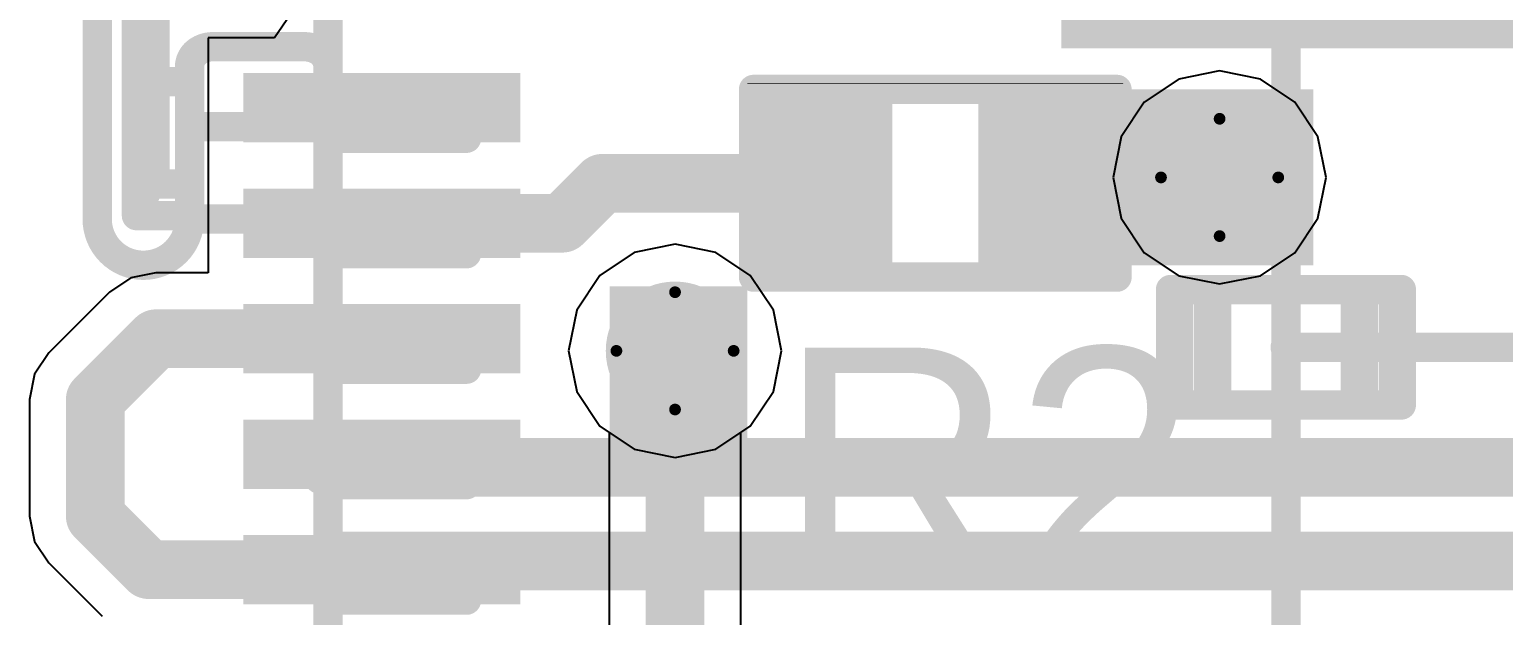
# Model space of a CAD drawing. Header units: millimetres. Extents: x -16 to 330, y -45 to 150.
# Drawn here: x 0.81 to 7.2, y 40.6 to 43.13 of the extents above; entities that cross this region are included whole.
import ezdxf

# ---------------------------------------------------------------- set-up
doc = ezdxf.new("R2010")
doc.units = ezdxf.units.MM
for name, color, linetype in [('BottomLayer', 5, 'Continuous'), ('BottomSolder', 6, 'Continuous'), ('DrillDrawing', 1, 'Continuous'), ('Mechanical13', 56, 'Continuous'), ('MidLayer1', 16, 'Continuous'), ('MidLayer2', 76, 'Continuous'), ('TopLayer', 1, 'Continuous'), ('TopOverlay', 2, 'Continuous'), ('TopPaste', 8, 'Continuous'), ('TopSolder', 216, 'Continuous'), ('ViaHoleLayer', 16, 'Continuous')]:
    doc.layers.add(name, color=color, linetype=linetype)
doc.styles.add('Arial', font='arial.ttf', dxfattribs={"height": 0.2})

# ---------------------------------------------------------------- blocks, each defined once
blk = doc.blocks.new('TYPE_C_31_M_12__32')
at = {"layer": 'TopLayer'}
for points in [[(1.3, 0.6), (1.6, 0.6), (1.6, -0.6), (1.3, -0.6)], [(1.8, 0.6), (2.1, 0.6), (2.1, -0.6), (1.8, -0.6)], [(2.3, 0.6), (2.6, 0.6), (2.6, -0.6), (2.3, -0.6)], [(2.8, 0.6), (3.1, 0.6), (3.1, -0.6), (2.8, -0.6)], [(3.6, -0.6), (3.3, -0.6), (3.3, 0.6), (3.6, 0.6)]]:
    blk.add_hatch(color=1, dxfattribs=at).paths.add_polyline_path(points)
at = {"layer": 'TopPaste'}
for points in [[(1.3, 0.6), (1.6, 0.6), (1.6, -0.6), (1.3, -0.6)], [(1.8, 0.6), (2.1, 0.6), (2.1, -0.6), (1.8, -0.6)], [(2.3, 0.6), (2.6, 0.6), (2.6, -0.6), (2.3, -0.6)], [(2.8, 0.6), (3.1, 0.6), (3.1, -0.6), (2.8, -0.6)], [(3.6, -0.6), (3.3, -0.6), (3.3, 0.6), (3.6, 0.6)]]:
    blk.add_hatch(color=8, dxfattribs=at).paths.add_polyline_path(points)
at = {"layer": 'TopSolder'}
for points in [[(1.3, 0.6), (1.6, 0.6), (1.6, -0.6), (1.3, -0.6)], [(1.8, 0.6), (2.1, 0.6), (2.1, -0.6), (1.8, -0.6)], [(2.3, 0.6), (2.6, 0.6), (2.6, -0.6), (2.3, -0.6)], [(2.8, 0.6), (3.1, 0.6), (3.1, -0.6), (2.8, -0.6)], [(3.6, -0.6), (3.3, -0.6), (3.3, 0.6), (3.6, 0.6)]]:
    blk.add_hatch(color=216, dxfattribs=at).paths.add_polyline_path(points)
blk = doc.blocks.new('R___0402_48')
at = {"layer": 'TopLayer'}
for points in [[(-0.6985, -0.3175), (-0.6985, 0.3175), (-0.2413, 0.3175), (-0.2413, -0.3175)], [(0.2413, -0.3175), (0.2413, 0.3175), (0.6985, 0.3175), (0.6985, -0.3175)]]:
    blk.add_hatch(color=1, dxfattribs=at).paths.add_polyline_path(points)
at = {"layer": 'TopPaste'}
for points in [[(-0.6985, -0.3175), (-0.6985, 0.3175), (-0.2413, 0.3175), (-0.2413, -0.3175)], [(0.2413, -0.3175), (0.2413, 0.3175), (0.6985, 0.3175), (0.6985, -0.3175)]]:
    blk.add_hatch(color=8, dxfattribs=at).paths.add_polyline_path(points)
at = {"layer": 'TopSolder'}
for points in [[(-0.7535, -0.3725), (-0.7535, 0.3725), (-0.1863, 0.3725), (-0.1863, -0.3725)], [(0.1863, -0.3725), (0.1863, 0.3725), (0.7535, 0.3725), (0.7535, -0.3725)]]:
    blk.add_hatch(color=216, dxfattribs=at).paths.add_polyline_path(points)
at = {"layer": 'TopOverlay'}
for points, const_width in [([(0.7874, 0.4064), (-0.7874, 0.4064)], 0.127), ([(-0.7874, 0.4064), (-0.7874, -0.4064)], 0.127), ([(0.7874, 0.4064), (0.7874, -0.4064)], 0.127), ([(0.7874, -0.4064), (-0.7874, -0.4064)], 0.127), ([(0.8128, -0.4318), (-0.8128, -0.4318)], 0.00323)]:
    blk.add_lwpolyline(points, dxfattribs=dict(at, const_width=const_width))
for points, const_width in [([(-0.8191, 0.4064, 1), (-0.7556, 0.4064, 1)], 0.0635), ([(-0.8191, 0.4064, 1), (-0.7556, 0.4064, 1)], 0.0635), ([(0.7556, 0.4064, 1), (0.8191, 0.4064, 1)], 0.0635), ([(0.7556, 0.4064, 1), (0.8191, 0.4064, 1)], 0.0635), ([(-0.8191, -0.4064, 1), (-0.7556, -0.4064, 1)], 0.0635), ([(-0.8191, -0.4064, 1), (-0.7556, -0.4064, 1)], 0.0635), ([(0.7556, -0.4064, 1), (0.8191, -0.4064, 1)], 0.0635), ([(0.7556, -0.4064, 1), (0.8191, -0.4064, 1)], 0.0635), ([(-0.8136, -0.4318, 1), (-0.812, -0.4318, 1)], 0.00161), ([(0.812, -0.4318, 1), (0.8136, -0.4318, 1)], 0.00161)]:
    blk.add_lwpolyline(points, format="xyb", close=True, dxfattribs=dict(at, const_width=const_width))

msp = doc.modelspace()

# ---------------------------------------------------------------- hatches: boundary and pattern name
at = {"layer": 'BottomLayer'}
h = msp.add_hatch(color=5, dxfattribs=at)
edge = h.paths.add_edge_path()
edge.add_arc((5.969, 42.4942), 0.3, 0, 360)
h = msp.add_hatch(color=5, dxfattribs=at)
edge = h.paths.add_edge_path()
edge.add_arc((3.6096, 41.7433), 0.3, 0, 360)
at = {"layer": 'BottomSolder'}
h = msp.add_hatch(color=6, dxfattribs=at)
edge = h.paths.add_edge_path()
edge.add_arc((5.969, 42.4942), 0.15, 0, 360)
h = msp.add_hatch(color=6, dxfattribs=at)
edge = h.paths.add_edge_path()
edge.add_arc((3.6096, 41.7433), 0.15, 0, 360)
at = {"layer": 'MidLayer1'}
h = msp.add_hatch(color=16, dxfattribs=at)
edge = h.paths.add_edge_path()
edge.add_arc((5.969, 42.4942), 0.3, 0, 360)
h = msp.add_hatch(color=16, dxfattribs=at)
edge = h.paths.add_edge_path()
edge.add_arc((3.6096, 41.7433), 0.3, 0, 360)
at = {"layer": 'MidLayer2'}
h = msp.add_hatch(color=76, dxfattribs=at)
edge = h.paths.add_edge_path()
edge.add_arc((5.969, 42.4942), 0.3, 0, 360)
h = msp.add_hatch(color=76, dxfattribs=at)
edge = h.paths.add_edge_path()
edge.add_arc((3.6096, 41.7433), 0.3, 0, 360)
at = {"layer": 'TopLayer'}
for points in [[(5.2832, 43.053), (11.7094, 43.053), (11.7094, 44.6278), (5.2832, 44.6278)], [(4.953, 42.1132), (6.3754, 42.1132), (6.3754, 42.8752), (4.953, 42.8752)], [(3.3265, 41.123), (3.9235, 41.123), (3.9235, 42.0228), (3.3265, 42.0228)]]:
    msp.add_hatch(color=1, dxfattribs=at).paths.add_polyline_path(points)
h = msp.add_hatch(color=1, dxfattribs=at)
edge = h.paths.add_edge_path()
edge.add_arc((5.969, 42.4942), 0.3, 0, 360)
h = msp.add_hatch(color=1, dxfattribs=at)
edge = h.paths.add_edge_path()
edge.add_arc((3.6096, 41.7433), 0.3, 0, 360)
at = {"layer": 'TopSolder'}
h = msp.add_hatch(color=216, dxfattribs=at)
edge = h.paths.add_edge_path()
edge.add_arc((5.969, 42.4942), 0.15, 0, 360)
h = msp.add_hatch(color=216, dxfattribs=at)
edge = h.paths.add_edge_path()
edge.add_arc((3.6096, 41.7433), 0.15, 0, 360)
at = {"layer": 'ViaHoleLayer'}
h = msp.add_hatch(color=16, dxfattribs=at)
edge = h.paths.add_edge_path()
edge.add_arc((5.969, 42.4942), 0.15, 0, 360)
h = msp.add_hatch(color=16, dxfattribs=at)
edge = h.paths.add_edge_path()
edge.add_arc((3.6096, 41.7433), 0.15, 0, 360)

# ---------------------------------------------------------------- linework, layer by layer
at = {"layer": 'BottomLayer'}
for p, q in [((3.4331, 42.1695), (3.2835, 42.0695)), ((3.6096, 42.2046), (3.4331, 42.1695)), ((3.7862, 42.1695), (3.6096, 42.2046)), ((3.9358, 42.0695), (3.7862, 42.1695)), ((3.2835, 42.0695), (3.1835, 41.9198)), ((4.0358, 41.9198), (3.9358, 42.0695)), ((3.1835, 41.9198), (3.1484, 41.7433)), ((4.0709, 41.7433), (4.0358, 41.9198)), ((3.1484, 41.7433), (3.1835, 41.5668)), ((4.0358, 41.5668), (4.0709, 41.7433)), ((3.1835, 41.5668), (3.2835, 41.4172)), ((3.9358, 41.4172), (4.0358, 41.5668)), ((3.2835, 41.4172), (3.3248, 41.3896)), ((3.3248, 41.3896), (3.3248, 40.44)), ((3.8945, 41.3896), (3.9358, 41.4172)), ((3.8945, 40.44), (3.8945, 41.3896))]:
    msp.add_line(p, q, dxfattribs=at)
at = {"layer": 'BottomLayer', "const_width": 0.254}
msp.add_lwpolyline([(3.6096, 40.0862), (3.6096, 41.7433)], dxfattribs=at)
at = {"layer": 'BottomLayer', "const_width": 0.127}
msp.add_lwpolyline([(3.5461, 41.7433, 1), (3.6731, 41.7433, 1)], format="xyb", close=True, dxfattribs=at)
at = {"layer": 'DrillDrawing', "const_width": 0.0508}
for points in [[(5.715, 42.4942), (5.969, 42.7482)], [(5.969, 42.7482), (6.223, 42.4942)], [(5.715, 42.4942), (5.969, 42.2402)], [(5.969, 42.2402), (6.223, 42.4942)], [(3.3556, 41.7433), (3.6096, 41.9973)], [(3.6096, 41.9973), (3.8636, 41.7433)], [(3.3556, 41.7433), (3.6096, 41.4893)], [(3.6096, 41.4893), (3.8636, 41.7433)]]:
    msp.add_lwpolyline(points, dxfattribs=at)
at = {"layer": 'DrillDrawing', "const_width": 0.0254}
for points in [[(5.9563, 42.7482, 1), (5.9817, 42.7482, 1)], [(5.9563, 42.7482, 1), (5.9817, 42.7482, 1)], [(5.7023, 42.4942, 1), (5.7277, 42.4942, 1)], [(5.7023, 42.4942, 1), (5.7277, 42.4942, 1)], [(6.2103, 42.4942, 1), (6.2357, 42.4942, 1)], [(6.2103, 42.4942, 1), (6.2357, 42.4942, 1)], [(5.9563, 42.2402, 1), (5.9817, 42.2402, 1)], [(5.9563, 42.2402, 1), (5.9817, 42.2402, 1)], [(3.5969, 41.9973, 1), (3.6223, 41.9973, 1)], [(3.5969, 41.9973, 1), (3.6223, 41.9973, 1)], [(3.3429, 41.7433, 1), (3.3683, 41.7433, 1)], [(3.3429, 41.7433, 1), (3.3683, 41.7433, 1)], [(3.8509, 41.7433, 1), (3.8763, 41.7433, 1)], [(3.8509, 41.7433, 1), (3.8763, 41.7433, 1)], [(3.5969, 41.4893, 1), (3.6223, 41.4893, 1)], [(3.5969, 41.4893, 1), (3.6223, 41.4893, 1)]]:
    msp.add_lwpolyline(points, format="xyb", close=True, dxfattribs=at)
at = {"layer": 'Mechanical13', "const_width": 0.127}
for points in [[(6.2562, 41.7588), (6.2562, 49.7035)], [(6.2562, 41.7588), (6.2562, 49.7035)], [(6.2562, 39.2588), (6.2562, 47.2035)], [(6.2562, 39.2588), (6.2562, 47.2035)], [(2.1062, 42.9737), (2.1062, 43.7638)], [(1.1062, 42.3138), (1.1062, 43.3638)], [(1.2762, 42.3288), (1.2762, 43.3938)], [(1.3562, 42.4888), (1.3562, 43.3138)], [(1.6062, 43.0602), (2.0062, 43.0602)], [(1.5062, 42.7138), (1.5062, 42.9736)], [(2.1062, 42.7138), (2.1062, 42.9736)], [(1.3562, 42.9088), (1.5062, 42.9088)], [(2.1062, 42.8638), (2.7062, 42.8638)], [(2.7062, 42.6638), (2.7062, 42.8638)], [(1.5062, 42.7138), (2.1062, 42.7138)], [(1.5062, 42.3138), (1.5062, 42.7138)], [(2.1062, 42.3138), (2.1062, 42.7138)], [(2.1062, 42.6638), (2.7062, 42.6638)], [(1.3328, 42.4654), (1.3562, 42.4888)], [(1.2762, 42.3288), (1.3328, 42.4654)], [(1.3328, 42.4654), (1.5062, 42.4654)], [(2.1062, 42.3638), (2.7062, 42.3638)], [(2.7062, 42.1638), (2.7062, 42.3638)], [(1.2762, 42.3288), (1.5062, 42.3288)], [(1.5062, 42.3138), (2.1062, 42.3138)], [(2.1062, 42.3138), (2.1062, 42.3288)], [(2.1062, 39.7038), (2.1062, 42.3138)], [(2.1062, 42.1638), (2.7062, 42.1638)], [(5.7562, 42.0088), (5.7912, 42.0088)], [(5.7562, 41.5088), (5.7562, 42.0088)], [(5.7912, 42.0088), (5.9212, 42.0088)], [(5.7912, 41.5088), (5.7912, 42.0088)], [(5.9212, 42.0088), (5.9562, 42.0088)], [(5.9212, 41.5088), (5.9212, 42.0088)], [(5.9562, 42.0088), (6.5562, 42.0088)], [(5.9562, 41.5088), (5.9562, 42.0088)], [(6.5562, 42.0088), (6.5912, 42.0088)], [(6.5562, 41.5088), (6.5562, 42.0088)], [(6.5912, 42.0088), (6.7212, 42.0088)], [(6.5912, 41.5088), (6.5912, 42.0088)], [(6.7212, 42.0088), (6.7562, 42.0088)], [(6.7212, 41.5088), (6.7212, 42.0088)], [(6.7562, 41.5088), (6.7562, 42.0088)], [(2.1062, 41.8638), (2.7062, 41.8638)], [(2.7062, 41.6638), (2.7062, 41.8638)], [(6.2562, 41.7588), (10.2286, 41.7588)], [(6.2562, 41.7588), (10.2286, 41.7588)], [(2.1062, 41.6638), (2.7062, 41.6638)], [(5.7562, 41.5088), (5.7912, 41.5088)], [(5.7912, 41.5088), (5.9212, 41.5088)], [(5.9212, 41.5088), (5.9562, 41.5088)], [(5.9562, 41.5088), (6.5562, 41.5088)], [(6.5562, 41.5088), (6.5912, 41.5088)], [(6.5912, 41.5088), (6.7212, 41.5088)], [(6.7212, 41.5088), (6.7562, 41.5088)], [(2.1062, 41.3638), (2.7062, 41.3638)], [(2.7062, 41.1638), (2.7062, 41.3638)], [(2.1062, 41.1638), (2.7062, 41.1638)], [(2.1062, 40.8638), (2.7062, 40.8638)], [(2.7062, 40.6638), (2.7062, 40.8638)], [(2.1062, 40.6638), (2.7062, 40.6638)]]:
    msp.add_lwpolyline(points, dxfattribs=at)
for points in [[(1.5062, 42.9736, -0.262413), (1.5476, 43.0438)], [(1.5476, 43.0438, -0.138449), (1.6062, 43.0602)], [(2.0062, 43.0602, -0.12523), (2.065, 43.0438)], [(2.065, 43.0438, -0.16379), (2.1013, 43.0003)], [(2.1013, 43.0003, -0.05358), (2.1062, 42.9736)], [(1.5062, 42.3138, -1), (1.1062, 42.3138)]]:
    msp.add_lwpolyline(points, format="xyb", dxfattribs=at)
at = {"layer": 'Mechanical13'}
for points, const_width in [([(1.5158, 43.0438, 1), (1.5793, 43.0438, 1)], 0.0635), ([(1.5158, 43.0438, 1), (1.5793, 43.0438, 1)], 0.0635), ([(1.5745, 43.0602, 1), (1.638, 43.0602, 1)], 0.0635), ([(1.5745, 43.0602, 1), (1.638, 43.0602, 1)], 0.0635), ([(1.9745, 43.0602, 1), (2.038, 43.0602, 1)], 0.0635), ([(1.9745, 43.0602, 1), (2.038, 43.0602, 1)], 0.0635), ([(2.0333, 43.0438, 1), (2.0968, 43.0438, 1)], 0.0635), ([(2.0333, 43.0438, 1), (2.0968, 43.0438, 1)], 0.0635), ([(2.0696, 43.0003, 1), (2.1331, 43.0003, 1)], 0.0635), ([(2.0696, 43.0003, 1), (2.1331, 43.0003, 1)], 0.0635), ([(1.4745, 42.9736, 1), (1.538, 42.9736, 1)], 0.0635), ([(1.4745, 42.9736, 1), (1.538, 42.9736, 1)], 0.0635), ([(2.0745, 42.9737, 1), (2.138, 42.9737, 1)], 0.0635), ([(2.0745, 42.9736, 1), (2.138, 42.9736, 1)], 0.0635), ([(2.0745, 42.9736, 1), (2.138, 42.9736, 1)], 0.0635), ([(1.3245, 42.9088, 1), (1.388, 42.9088, 1)], 0.0635), ([(1.4745, 42.9088, 1), (1.538, 42.9088, 1)], 0.0635), ([(2.0745, 42.8638, 1), (2.138, 42.8638, 1)], 0.0635), ([(2.6745, 42.8638, 1), (2.738, 42.8638, 1)], 0.0635), ([(2.6745, 42.8638, 1), (2.738, 42.8638, 1)], 0.0635), ([(1.4745, 42.7138, 1), (1.538, 42.7138, 1)], 0.0635), ([(1.4745, 42.7138, 1), (1.538, 42.7138, 1)], 0.0635), ([(1.4745, 42.7138, 1), (1.538, 42.7138, 1)], 0.0635), ([(2.0745, 42.7138, 1), (2.138, 42.7138, 1)], 0.0635), ([(2.0745, 42.7138, 1), (2.138, 42.7138, 1)], 0.0635), ([(2.0745, 42.7138, 1), (2.138, 42.7138, 1)], 0.0635), ([(2.0745, 42.6638, 1), (2.138, 42.6638, 1)], 0.0635), ([(2.6745, 42.6638, 1), (2.738, 42.6638, 1)], 0.0635), ([(2.6745, 42.6638, 1), (2.738, 42.6638, 1)], 0.0635), ([(1.3245, 42.4888, 1), (1.388, 42.4888, 1)], 0.0635), ([(1.3245, 42.4888, 1), (1.388, 42.4888, 1)], 0.0635), ([(1.3011, 42.4654, 1), (1.3646, 42.4654, 1)], 0.0635), ([(1.3011, 42.4654, 1), (1.3646, 42.4654, 1)], 0.0635), ([(1.3011, 42.4654, 1), (1.3646, 42.4654, 1)], 0.0635), ([(1.4745, 42.4654, 1), (1.538, 42.4654, 1)], 0.0635), ([(2.0745, 42.3638, 1), (2.138, 42.3638, 1)], 0.0635), ([(2.6745, 42.3638, 1), (2.738, 42.3638, 1)], 0.0635), ([(2.6745, 42.3638, 1), (2.738, 42.3638, 1)], 0.0635), ([(1.0745, 42.3138, 1), (1.138, 42.3138, 1)], 0.0635), ([(1.0745, 42.3138, 1), (1.138, 42.3138, 1)], 0.0635), ([(1.2445, 42.3288, 1), (1.308, 42.3288, 1)], 0.0635), ([(1.2445, 42.3288, 1), (1.308, 42.3288, 1)], 0.0635), ([(1.2445, 42.3288, 1), (1.308, 42.3288, 1)], 0.0635), ([(1.4745, 42.3288, 1), (1.538, 42.3288, 1)], 0.0635), ([(1.4745, 42.3138, 1), (1.538, 42.3138, 1)], 0.0635), ([(1.4745, 42.3138, 1), (1.538, 42.3138, 1)], 0.0635), ([(1.4745, 42.3138, 1), (1.538, 42.3138, 1)], 0.0635), ([(2.0745, 42.3288, 1), (2.138, 42.3288, 1)], 0.0635), ([(2.0745, 42.3138, 1), (2.138, 42.3138, 1)], 0.0635), ([(2.0745, 42.3138, 1), (2.138, 42.3138, 1)], 0.0635), ([(2.0745, 42.3138, 1), (2.138, 42.3138, 1)], 0.0635), ([(2.0745, 42.3138, 1), (2.138, 42.3138, 1)], 0.0635), ([(2.0745, 42.1638, 1), (2.138, 42.1638, 1)], 0.0635), ([(2.6745, 42.1638, 1), (2.738, 42.1638, 1)], 0.0635), ([(2.6745, 42.1638, 1), (2.738, 42.1638, 1)], 0.0635), ([(5.7245, 42.0088, 1), (5.788, 42.0088, 1)], 0.0635), ([(5.7245, 42.0088, 1), (5.788, 42.0088, 1)], 0.0635), ([(5.7595, 42.0088, 1), (5.823, 42.0088, 1)], 0.0635), ([(5.7595, 42.0088, 1), (5.823, 42.0088, 1)], 0.0635), ([(5.7595, 42.0088, 1), (5.823, 42.0088, 1)], 0.0635), ([(5.8895, 42.0088, 1), (5.953, 42.0088, 1)], 0.0635), ([(5.8895, 42.0088, 1), (5.953, 42.0088, 1)], 0.0635), ([(5.8895, 42.0088, 1), (5.953, 42.0088, 1)], 0.0635), ([(5.9245, 42.0088, 1), (5.988, 42.0088, 1)], 0.0635), ([(5.9245, 42.0088, 1), (5.988, 42.0088, 1)], 0.0635), ([(5.9245, 42.0088, 1), (5.988, 42.0088, 1)], 0.0635), ([(6.5245, 42.0088, 1), (6.588, 42.0088, 1)], 0.0635), ([(6.5245, 42.0088, 1), (6.588, 42.0088, 1)], 0.0635), ([(6.5245, 42.0088, 1), (6.588, 42.0088, 1)], 0.0635), ([(6.5595, 42.0088, 1), (6.623, 42.0088, 1)], 0.0635), ([(6.5595, 42.0088, 1), (6.623, 42.0088, 1)], 0.0635), ([(6.5595, 42.0088, 1), (6.623, 42.0088, 1)], 0.0635), ([(6.6895, 42.0088, 1), (6.753, 42.0088, 1)], 0.0635), ([(6.6895, 42.0088, 1), (6.753, 42.0088, 1)], 0.0635), ([(6.6895, 42.0088, 1), (6.753, 42.0088, 1)], 0.0635), ([(6.7245, 42.0088, 1), (6.788, 42.0088, 1)], 0.0635), ([(6.7245, 42.0088, 1), (6.788, 42.0088, 1)], 0.0635), ([(2.0745, 41.8638, 1), (2.138, 41.8638, 1)], 0.0635), ([(2.6745, 41.8638, 1), (2.738, 41.8638, 1)], 0.0635), ([(2.6745, 41.8638, 1), (2.738, 41.8638, 1)], 0.0635), ([(6.2594, 41.7588, 1), (6.2531, 41.7588, 1)], 0.127), ([(6.2594, 41.7588, 1), (6.2531, 41.7588, 1)], 0.127), ([(6.2213, 41.7588, 1), (6.2848, 41.7588, 1)], 0.0635), ([(6.2213, 41.7588, 1), (6.2848, 41.7588, 1)], 0.0635), ([(6.2245, 41.7588, 1), (6.288, 41.7588, 1)], 0.0635), ([(6.2245, 41.7588, 1), (6.288, 41.7588, 1)], 0.0635), ([(6.2245, 41.7588, 1), (6.288, 41.7588, 1)], 0.0635), ([(6.2245, 41.7588, 1), (6.288, 41.7588, 1)], 0.0635), ([(6.2277, 41.7588, 1), (6.2912, 41.7588, 1)], 0.0635), ([(6.2277, 41.7588, 1), (6.2912, 41.7588, 1)], 0.0635), ([(2.0745, 41.6638, 1), (2.138, 41.6638, 1)], 0.0635), ([(2.6745, 41.6638, 1), (2.738, 41.6638, 1)], 0.0635), ([(2.6745, 41.6638, 1), (2.738, 41.6638, 1)], 0.0635), ([(5.7245, 41.5088, 1), (5.788, 41.5088, 1)], 0.0635), ([(5.7245, 41.5088, 1), (5.788, 41.5088, 1)], 0.0635), ([(5.7595, 41.5088, 1), (5.823, 41.5088, 1)], 0.0635), ([(5.7595, 41.5088, 1), (5.823, 41.5088, 1)], 0.0635), ([(5.7595, 41.5088, 1), (5.823, 41.5088, 1)], 0.0635), ([(5.8895, 41.5088, 1), (5.953, 41.5088, 1)], 0.0635), ([(5.8895, 41.5088, 1), (5.953, 41.5088, 1)], 0.0635), ([(5.8895, 41.5088, 1), (5.953, 41.5088, 1)], 0.0635), ([(5.9245, 41.5088, 1), (5.988, 41.5088, 1)], 0.0635), ([(5.9245, 41.5088, 1), (5.988, 41.5088, 1)], 0.0635), ([(5.9245, 41.5088, 1), (5.988, 41.5088, 1)], 0.0635), ([(6.5245, 41.5088, 1), (6.588, 41.5088, 1)], 0.0635), ([(6.5245, 41.5088, 1), (6.588, 41.5088, 1)], 0.0635), ([(6.5245, 41.5088, 1), (6.588, 41.5088, 1)], 0.0635), ([(6.5595, 41.5088, 1), (6.623, 41.5088, 1)], 0.0635), ([(6.5595, 41.5088, 1), (6.623, 41.5088, 1)], 0.0635), ([(6.5595, 41.5088, 1), (6.623, 41.5088, 1)], 0.0635), ([(6.6895, 41.5088, 1), (6.753, 41.5088, 1)], 0.0635), ([(6.6895, 41.5088, 1), (6.753, 41.5088, 1)], 0.0635), ([(6.6895, 41.5088, 1), (6.753, 41.5088, 1)], 0.0635), ([(6.7245, 41.5088, 1), (6.788, 41.5088, 1)], 0.0635), ([(6.7245, 41.5088, 1), (6.788, 41.5088, 1)], 0.0635), ([(2.0745, 41.3638, 1), (2.138, 41.3638, 1)], 0.0635), ([(2.6745, 41.3638, 1), (2.738, 41.3638, 1)], 0.0635), ([(2.6745, 41.3638, 1), (2.738, 41.3638, 1)], 0.0635), ([(2.0745, 41.1638, 1), (2.138, 41.1638, 1)], 0.0635), ([(2.6745, 41.1638, 1), (2.738, 41.1638, 1)], 0.0635), ([(2.6745, 41.1638, 1), (2.738, 41.1638, 1)], 0.0635), ([(2.0745, 40.8638, 1), (2.138, 40.8638, 1)], 0.0635), ([(2.6745, 40.8638, 1), (2.738, 40.8638, 1)], 0.0635), ([(2.6745, 40.8638, 1), (2.738, 40.8638, 1)], 0.0635), ([(2.0745, 40.6638, 1), (2.138, 40.6638, 1)], 0.0635), ([(2.6745, 40.6638, 1), (2.738, 40.6638, 1)], 0.0635), ([(2.6745, 40.6638, 1), (2.738, 40.6638, 1)], 0.0635)]:
    msp.add_lwpolyline(points, format="xyb", close=True, dxfattribs=dict(at, const_width=const_width))
at = {"layer": 'MidLayer1'}
for p, q in [((5.7925, 42.9204), (5.6428, 42.8204)), ((5.969, 42.9555), (5.7925, 42.9204)), ((6.1455, 42.9204), (5.969, 42.9555)), ((6.2951, 42.8204), (6.1455, 42.9204)), ((5.6428, 42.8204), (5.5428, 42.6707)), ((6.3951, 42.6707), (6.2951, 42.8204)), ((5.5428, 42.6707), (5.5077, 42.4942)), ((6.4302, 42.4942), (6.3951, 42.6707)), ((5.5077, 42.4942), (5.5428, 42.3177)), ((6.3951, 42.3177), (6.4302, 42.4942)), ((5.5428, 42.3177), (5.6428, 42.168)), ((6.2951, 42.168), (6.3951, 42.3177)), ((3.4331, 42.1695), (3.2835, 42.0695)), ((3.6096, 42.2046), (3.4331, 42.1695)), ((3.7862, 42.1695), (3.6096, 42.2046)), ((3.9358, 42.0695), (3.7862, 42.1695)), ((5.6428, 42.168), (5.7925, 42.0681)), ((6.1455, 42.0681), (6.2951, 42.168)), ((3.2835, 42.0695), (3.1835, 41.9198)), ((4.0358, 41.9198), (3.9358, 42.0695)), ((5.7925, 42.0681), (5.969, 42.0329)), ((5.969, 42.0329), (6.1455, 42.0681)), ((3.1835, 41.9198), (3.1484, 41.7433)), ((4.0709, 41.7433), (4.0358, 41.9198)), ((3.1484, 41.7433), (3.1835, 41.5668)), ((4.0358, 41.5668), (4.0709, 41.7433)), ((3.1835, 41.5668), (3.2835, 41.4172)), ((3.9358, 41.4172), (4.0358, 41.5668)), ((3.2835, 41.4172), (3.4331, 41.3172)), ((3.7862, 41.3172), (3.9358, 41.4172)), ((3.4331, 41.3172), (3.6096, 41.2821)), ((3.6096, 41.2821), (3.7862, 41.3172))]:
    msp.add_line(p, q, dxfattribs=at)
at = {"layer": 'MidLayer2'}
for p, q in [((3.4331, 42.1695), (3.2835, 42.0695)), ((3.6096, 42.2046), (3.4331, 42.1695)), ((3.7862, 42.1695), (3.6096, 42.2046)), ((3.9358, 42.0695), (3.7862, 42.1695)), ((3.2835, 42.0695), (3.1835, 41.9198)), ((4.0358, 41.9198), (3.9358, 42.0695)), ((3.1835, 41.9198), (3.1484, 41.7433)), ((4.0709, 41.7433), (4.0358, 41.9198)), ((3.1484, 41.7433), (3.1835, 41.5668)), ((4.0358, 41.5668), (4.0709, 41.7433)), ((3.1835, 41.5668), (3.2835, 41.4172)), ((3.9358, 41.4172), (4.0358, 41.5668)), ((3.2835, 41.4172), (3.4331, 41.3172)), ((3.7862, 41.3172), (3.9358, 41.4172)), ((3.4331, 41.3172), (3.6096, 41.2821)), ((3.6096, 41.2821), (3.7862, 41.3172))]:
    msp.add_line(p, q, dxfattribs=at)
at = {"layer": 'TopLayer'}
for p, q in [((1.9438, 43.2003), (1.8749, 43.0982)), ((1.8749, 43.0982), (1.5876, 43.0982)), ((1.5876, 43.0982), (1.5876, 42.0807)), ((1.2518, 42.059), (1.1593, 41.9972)), ((1.3608, 42.0807), (1.2518, 42.059)), ((1.5876, 42.0807), (1.3608, 42.0807)), ((1.3608, 42.0807), (1.3608, 42.0807)), ((1.1593, 41.9972), (0.8963, 41.7342)), ((1.1593, 41.9972), (1.1593, 41.9972)), ((0.8963, 41.7342), (0.8345, 41.6417)), ((0.8345, 41.6417), (0.8128, 41.5327)), ((0.8128, 41.5327), (0.8128, 41.5327)), ((0.8128, 41.5327), (0.8128, 41.0272)), ((0.8128, 41.0272), (0.8128, 41.0272)), ((0.8128, 41.0272), (0.8345, 40.9182)), ((0.8345, 40.9182), (0.8963, 40.8258)), ((0.8963, 40.8258), (1.1276, 40.5944))]:
    msp.add_line(p, q, dxfattribs=at)
at = {"layer": 'TopLayer', "const_width": 0.254}
for points in [[(3.1216, 42.2958), (3.2946, 42.4688)], [(3.2946, 42.4688), (4.2672, 42.4688)], [(2.3396, 42.2958), (3.1216, 42.2958)], [(1.0977, 41.5327), (1.3608, 41.7958)], [(1.3608, 41.7958), (2.3396, 41.7958)], [(1.0977, 41.0272), (1.0977, 41.5327)], [(2.1062, 41.2394), (7.838, 41.2394)], [(1.0977, 41.0272), (1.3291, 40.7958)], [(2.1062, 40.833), (7.838, 40.833)], [(1.3291, 40.7958), (2.1062, 40.7958)]]:
    msp.add_lwpolyline(points, dxfattribs=at)
at = {"layer": 'TopLayer', "const_width": 0.127}
for points in [[(3.2311, 42.4688, 1), (3.3581, 42.4688, 1)], [(3.2311, 42.4688, 1), (3.3581, 42.4688, 1)], [(4.2037, 42.4688, 1), (4.3307, 42.4688, 1)], [(2.2761, 42.2958, 1), (2.4031, 42.2958, 1)], [(3.0581, 42.2958, 1), (3.1851, 42.2958, 1)], [(3.0581, 42.2958, 1), (3.1851, 42.2958, 1)], [(1.2973, 41.7958, 1), (1.4243, 41.7958, 1)], [(1.2973, 41.7958, 1), (1.4243, 41.7958, 1)], [(2.2761, 41.7958, 1), (2.4031, 41.7958, 1)], [(1.0342, 41.5327, 1), (1.1612, 41.5327, 1)], [(1.0342, 41.5327, 1), (1.1612, 41.5327, 1)], [(2.0427, 41.2394, 1), (2.1697, 41.2394, 1)], [(1.0342, 41.0272, 1), (1.1612, 41.0272, 1)], [(1.0342, 41.0272, 1), (1.1612, 41.0272, 1)], [(2.0427, 40.833, 1), (2.1697, 40.833, 1)], [(1.2656, 40.7958, 1), (1.3926, 40.7958, 1)], [(1.2656, 40.7958, 1), (1.3926, 40.7958, 1)], [(2.0427, 40.7958, 1), (2.1697, 40.7958, 1)]]:
    msp.add_lwpolyline(points, format="xyb", close=True, dxfattribs=at)

# ---------------------------------------------------------------- block references
for name, p, rotation in [('TYPE_C_31_M_12__32', (2.34, 44.2458), 270), ('R___0402_48', (4.7371, 42.4688), 180)]:
    msp.add_blockref(name, p, dxfattribs=dict(rotation=rotation))

# ---------------------------------------------------------------- texts
at = {"layer": 'TopOverlay', "style": 'Arial'}
msp.add_text('R2', height=1.016, dxfattribs=at).set_placement((4.0558, 40.7418))

doc.saveas('drawing.dxf')
